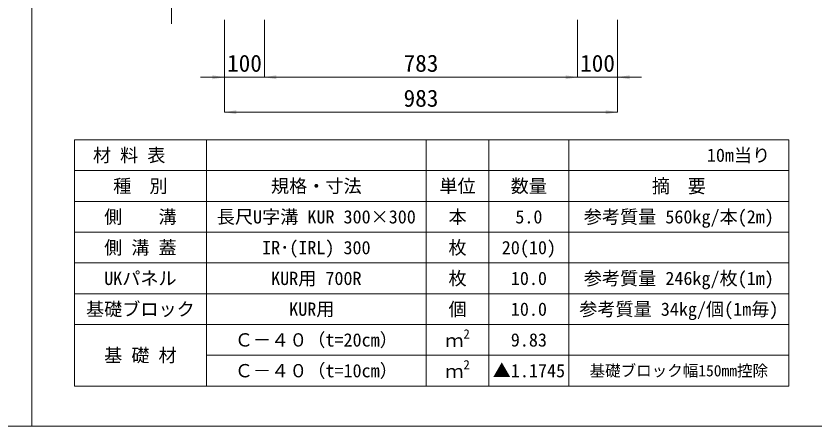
# Model space of a CAD drawing. Units: millimetres at full size, sheet at 1:20. Extents: x 201886 to 211886, y 860265 to 873235.
# Drawn here: x 203847 to 205843, y 860265 to 861291 of the extents above; entities that cross this region are included whole.
import ezdxf
from ezdxf.enums import TextEntityAlignment as Align

# ---------------------------------------------------------------- set-up
doc = ezdxf.new("R2010")
doc.units = ezdxf.units.MM
doc.header["$LTSCALE"] = 20
for name, color, linetype, lineweight in [('Defpoints_3', 8, 'Continuous', 0), ('図枠', 5, 'Continuous', 13), ('寸法・材料表', 7, 'Continuous', 13), ('寸法線', 7, 'Continuous', 13)]:
    doc.layers.add(name, color=color, linetype=linetype, lineweight=lineweight)
doc.styles.add('ＭＳ ゴシック', font='')
doc.styles.add('ＭＳ Ｐゴシック', font='')
doc.styles.get('ＭＳ ゴシック').set_extended_font_data('MS Gothic')
doc.styles.get('ＭＳ Ｐゴシック').set_extended_font_data('MS PGothic')

# ---------------------------------------------------------------- blocks, each defined once
blk = doc.blocks.new('filled_arrow')
at = {"color": 0, "linetype": 'Continuous', "lineweight": -2}
blk.add_solid([(7.5, 1.25), (0, 0), (7.5, -1.25)], dxfattribs=at)

msp = doc.modelspace()

# ---------------------------------------------------------------- linework, layer by layer
at = {"layer": 'Defpoints_3'}
for p, q in [((203993.03, 860981.65), (205779.67, 860981.65)), ((203993.03, 860981.65), (203993.03, 860904.21)), ((204323.03, 860981.65), (204323.03, 860904.21)), ((204873.03, 860981.65), (204873.03, 860904.21)), ((205029.67, 860981.65), (205029.67, 860904.21)), ((205229.67, 860981.65), (205229.67, 860904.21)), ((205779.67, 860981.65), (205779.67, 860904.21))]:
    msp.add_line(p, q, dxfattribs=at)
at = {"layer": '図枠'}
for p, q in [((203886.35, 865865.21), (203886.35, 860265.21)), ((201886.35, 860265.21), (211886.35, 860265.21))]:
    msp.add_line(p, q, dxfattribs=at)
at = {"layer": '寸法・材料表'}
for p, q in [((203993.03, 860904.21), (205779.67, 860904.21)), ((203993.03, 860904.21), (203993.03, 860365.21)), ((204323.03, 860904.21), (204323.03, 860365.21)), ((204873.03, 860904.21), (204873.03, 860365.21)), ((205029.67, 860904.21), (205029.67, 860365.21)), ((205229.67, 860904.21), (205229.67, 860365.21)), ((205779.67, 860904.21), (205779.67, 860365.21)), ((203993.03, 860827.21), (205779.67, 860827.21)), ((203993.03, 860750.21), (205779.67, 860750.21)), ((203993.03, 860673.21), (205779.67, 860673.21)), ((203993.03, 860596.21), (205779.67, 860596.21)), ((203993.03, 860519.21), (205779.67, 860519.21)), ((204323.03, 860442.21), (205779.67, 860442.21)), ((203993.03, 860365.21), (205779.67, 860365.21))]:
    msp.add_line(p, q, dxfattribs=at)
at = {"layer": '寸法線'}
for p, q in [((204235.63, 861271.25), (204235.63, 861491.25)), ((204368.32, 861281.25), (204368.32, 861137.94)), ((204368.32, 861281.25), (204368.32, 861050.44)), ((204468.32, 861281.25), (204468.32, 861137.94)), ((204468.32, 861281.25), (204468.32, 861137.95)), ((205251.32, 861281.25), (205251.32, 861137.94)), ((205251.32, 861281.25), (205251.32, 861137.95)), ((205351.32, 861281.25), (205351.32, 861137.94)), ((205351.32, 861281.25), (205351.32, 861050.44)), ((204308.32, 861137.94), (204528.32, 861137.94)), ((204468.32, 861137.95), (205251.32, 861137.95)), ((205191.32, 861137.94), (205411.32, 861137.94)), ((204368.32, 861050.44), (205351.32, 861050.44))]:
    msp.add_line(p, q, dxfattribs=at)

# ---------------------------------------------------------------- block references
at = {"layer": '寸法線', "xscale": 4, "yscale": 4, "rotation": 180}
for p in [(204368.32, 861137.94), (205251.32, 861137.95), (205251.32, 861137.94), (205351.32, 861050.44)]:
    msp.add_blockref('filled_arrow', p, dxfattribs=at)
at = {"layer": '寸法線', "xscale": 4, "yscale": 4}
for p in [(204468.32, 861137.95), (204468.32, 861137.94), (205351.32, 861137.94), (204368.32, 861050.44)]:
    msp.add_blockref('filled_arrow', p, dxfattribs=at)

# ---------------------------------------------------------------- texts
at = {"layer": '寸法・材料表', "style": 'ＭＳ ゴシック'}
msp.add_text('\u3000材 料 表', height=33.23, dxfattribs=at).set_placement((203994.08, 860942.93), align=Align.MIDDLE_LEFT)
msp.add_text('10m当り\u3000', height=33.23, dxfattribs=at).set_placement((205778.61, 860942.93), align=Align.MIDDLE_RIGHT)
for s, height, p in [('種\u3000別', 33.23, (204158.03, 860865.71)), ('規格・寸法', 33.23, (204598.03, 860865.71)), ('単位', 33.23, (204951.35, 860865.71)), ('数量', 33.23, (205129.67, 860865.71)), ('側\u3000\u3000溝', 33.23, (204158.03, 860788.71)), ('長尺U字溝 KUR 300×300', 33.23, (204598.03, 860788.71)), ('本', 33.23, (204951.35, 860788.71)), ('5.0', 33.23, (205129.67, 860788.71)), ('参考質量 560kg/本(2m)', 33.23, (205504.67, 860788.71)), ('側 溝 蓋', 33.23, (204158.03, 860711.71)), ('IR･(IRL) 300', 33.23, (204598.03, 860711.71)), ('枚', 33.23, (204951.35, 860711.71)), ('20(10)', 33.23, (205129.67, 860711.71)), ('UKパネル', 33.23, (204158.03, 860634.71)), ('KUR用 700R', 33.23, (204598.03, 860634.71)), ('枚', 33.23, (204951.35, 860634.71)), ('参考質量 246kg/枚(1m)', 33.23, (205504.67, 860634.71)), ('10.0', 33.23, (205129.67, 860634.71)), ('基礎ブロック', 33.23, (204158.03, 860557.71)), ('KUR用 ', 33.23, (204598.03, 860557.71)), ('個', 33.23, (204951.35, 860557.71)), ('10.0', 33.23, (205129.67, 860557.71)), ('参考質量 34kg/個(1m毎)', 33.23, (205504.67, 860557.71)), ('Ｃ－４０（t=20cm）', 33.23, (204598.03, 860480.71)), ('9.83', 33.23, (205129.67, 860480.71)), ('基 礎 材', 33.23, (204158.03, 860442.21)), ('Ｃ－４０（t=10cm）', 33.23, (204598.03, 860403.71)), ('▲1.1745', 33.23, (205129.67, 860403.71)), ('基礎ブロック幅150mm控除', 28.48, (205504.67, 860403.71))]:
    msp.add_text(s, height=height, dxfattribs=at).set_placement(p, align=Align.MIDDLE_CENTER)
at = {"layer": '寸法・材料表', "style": 'ＭＳ Ｐゴシック', "width": 0.95}
msp.add_text('摘\u3000要', height=34.64, dxfattribs=at).set_placement((205504.67, 860865.71), align=Align.MIDDLE_CENTER)
at = {"layer": '寸法・材料表', "style": 'ＭＳ ゴシック'}
for s, height, p in [('2', 23.26, (204966.08, 860477.1)), ('ｍ', 33.23, (204920.75, 860452.6)), ('2', 23.26, (204966.08, 860400.1)), ('ｍ', 33.23, (204920.75, 860375.6))]:
    msp.add_text(s, height=height, dxfattribs=at).set_placement(p, align=Align.BOTTOM_LEFT)
at = {"layer": '寸法線', "style": 'ＭＳ ゴシック'}
for s, p in [('100', (204418.32, 861172.94)), ('783', (204859.82, 861172.95)), ('100', (205301.32, 861172.94)), ('983', (204859.82, 861085.44))]:
    msp.add_text(s, height=42.72, dxfattribs=at).set_placement(p, align=Align.MIDDLE_CENTER)

doc.saveas('drawing.dxf')
